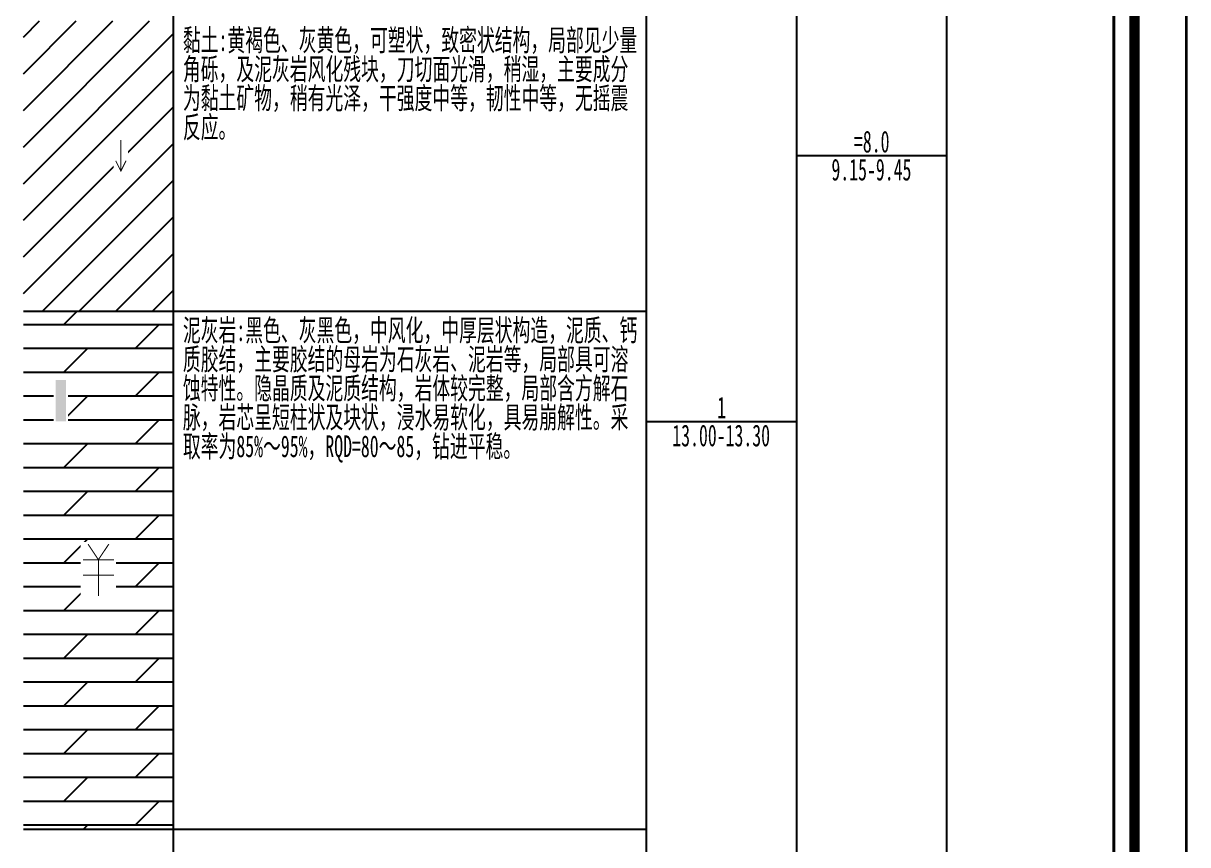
# Model space of a CAD drawing. Header units: millimetres. Extents: x 1264 to 9491, y 619 to 916.
# Drawn here: x 1362.3 to 1474.6, y 690.4 to 769.7 of the extents above; entities that cross this region are included whole.
import ezdxf

# ---------------------------------------------------------------- set-up
doc = ezdxf.new("R2010")
doc.units = ezdxf.units.MM
doc.styles.add('成果图表体', font='simfang_0.ttf', dxfattribs={"width": 0.6, "height": 2.1})

# ---------------------------------------------------------------- blocks, each defined once
blk = doc.blocks.new('gkqy3.dwg', base_point=(0, -2))
blk.add_wipeout([(-0.7, -2.2), (0.7, -2.2), (0.7, 2.2), (-0.7, 2.2)])
at = {"color": 7}
blk.add_solid([(-0.5, -2), (0.5, -2), (-0.5, 2), (0.5, 2)], dxfattribs=at)
blk = doc.blocks.new('FH_ZHONG.dwg', base_point=(0, 0.03))
blk.add_wipeout([(-1.7, -2.67), (1.7, -2.67), (1.7, 2.73), (-1.7, 2.73)])
at = {"color": 7, "const_width": 0.1}
for points in [[(-1, 2.53), (0, 1.03), (1, 2.53)], [(-1.5, 1.03), (1.5, 1.03)], [(0, 1.03), (0, -2.47)], [(-1.5, -0.47), (1.5, -0.47)]]:
    blk.add_lwpolyline(points, dxfattribs=at)
blk = doc.blocks.new('zztSLbg.dwg', base_point=(0.5, 1.5))
blk.add_wipeout([(-0.2, -0.2), (1.2, -0.2), (1.2, 3.2), (-0.2, 3.2)])
at = {"color": 7, "const_width": 0.1}
for points in [[(0.5, 3), (0.5, 0)], [(0, 1), (0.5, 0), (1, 1)]]:
    blk.add_lwpolyline(points, dxfattribs=at)
blk = doc.blocks.new('柱状图图框模板-(昇龙标准).dwg', base_point=(27, 229))
for points, const_width in [([(0, 0), (210, 0), (210, 297), (0, 297)], 0.25), ([(25, 5), (205, 5), (205, 292), (25, 292)], 1), ([(27, 265), (203, 265), (203, 17), (27, 17)], 0.3)]:
    blk.add_lwpolyline(points, close=True, dxfattribs=dict(const_width=const_width))

msp = doc.modelspace()

# ---------------------------------------------------------------- hatches: boundary and pattern name
at = {"linetype": 'Continuous'}
h = msp.add_hatch(dxfattribs=at)
h.set_pattern_fill('GKNXT', scale=0.5, style=0, pattern_type=2)
h.set_pattern_definition([(45, (0, 0), (-1.767767, 1.767767), [])])
h.paths.add_polyline_path([(1362.29, 741.89), (1376.77, 741.89), (1376.77, 769.89), (1362.29, 769.89)])
h = msp.add_hatch(dxfattribs=at)
h.set_pattern_fill('GKNHY1', scale=0.5, style=0, pattern_type=2)
h.set_pattern_definition([(0, (0, 0), (0, 2.3), []), (45, (0, 0), (4e-16, 4.6), [3.25269, -6.505382])])
h.paths.add_polyline_path([(1362.29, 691.89), (1376.77, 691.89), (1376.77, 741.89), (1362.29, 741.89)])

# ---------------------------------------------------------------- linework, layer by layer
at = {"color": 0}
for points in [[(1376.77, 635.89), (1376.77, 819.89)], [(1376.77, 635.89), (1376.77, 819.89)], [(1422.4, 635.89), (1422.4, 819.89)], [(1422.4, 635.89), (1422.4, 819.89)], [(1436.89, 635.89), (1436.89, 819.89)], [(1436.89, 635.89), (1436.89, 819.89)], [(1451.37, 635.89), (1451.37, 819.89)], [(1451.37, 635.89), (1451.37, 819.89)], [(1467.47, 635.89), (1467.47, 819.89)], [(1376.77, 741.89), (1376.77, 769.89)], [(1422.4, 741.89), (1422.4, 769.89)], [(1436.89, 756.89), (1451.37, 756.89)], [(1376.77, 741.89), (1422.4, 741.89)], [(1376.77, 741.89), (1422.4, 741.89)], [(1376.77, 691.89), (1376.77, 741.89)], [(1422.4, 691.89), (1422.4, 741.89)], [(1422.4, 731.23), (1436.89, 731.23)], [(1376.77, 691.89), (1422.4, 691.89)]]:
    msp.add_lwpolyline(points, dxfattribs=at)
at = {"color": 7, "flags": 128}
for points in [[(1362.29, 741.89), (1376.77, 741.89)], [(1362.29, 691.89), (1376.77, 691.89)]]:
    msp.add_lwpolyline(points, dxfattribs=at)

# ---------------------------------------------------------------- texts
at = {"color": 0, "style": '成果图表体', "width": 0.6}
for s, p in [('=8.0', (1442.4, 757.19)), ('9.15-9.45', (1440.23, 754.49)), ('1', (1429.21, 731.53)), ('13.00-13.30', (1424.88, 728.83))]:
    msp.add_text(s, height=2.1, dxfattribs=at).set_placement(p)
at = {"color": 0, "char_height": 2.1, "width": 43.8045, "attachment_point": 1, "line_spacing_factor": 0.8, "style": '成果图表体'}
for s, insert in [('\\A1;黏土:黄褐色、灰黄色，可塑状，致密状结构，局部见少量角砾，及泥灰岩风化残块，刀切面光滑，稍湿，主要成分为黏土矿物，稍有光泽，干强度中等，韧性中等，无摇震反应。', (1377.68, 769.09)), ('\\A1;泥灰岩:黑色、灰黑色，中风化，中厚层状构造，泥质、钙质胶结，主要胶结的母岩为石灰岩、泥岩等，局部具可溶蚀特性。隐晶质及泥质结构，岩体较完整，局部含方解石脉，岩芯呈短柱状及块状，浸水易软化，具易崩解性。采取率为85%～95%，RQD=80～85，钻进平稳。', (1377.68, 741.09))]:
    msp.add_mtext(s, dxfattribs=dict(at, insert=insert))

# ---------------------------------------------------------------- next in the draw order: block references
for name, p in [('zztSLbg.dwg', (1371.7, 756.89)), ('gkqy3.dwg', (1365.91, 731.23)), ('FH_ZHONG.dwg', (1369.53, 716.89))]:
    msp.add_blockref(name, p)

# ---------------------------------------------------------------- next in the draw order: block references
msp.add_blockref('柱状图图框模板-(昇龙标准).dwg', (1291.47, 847.89))

doc.saveas('drawing.dxf')
